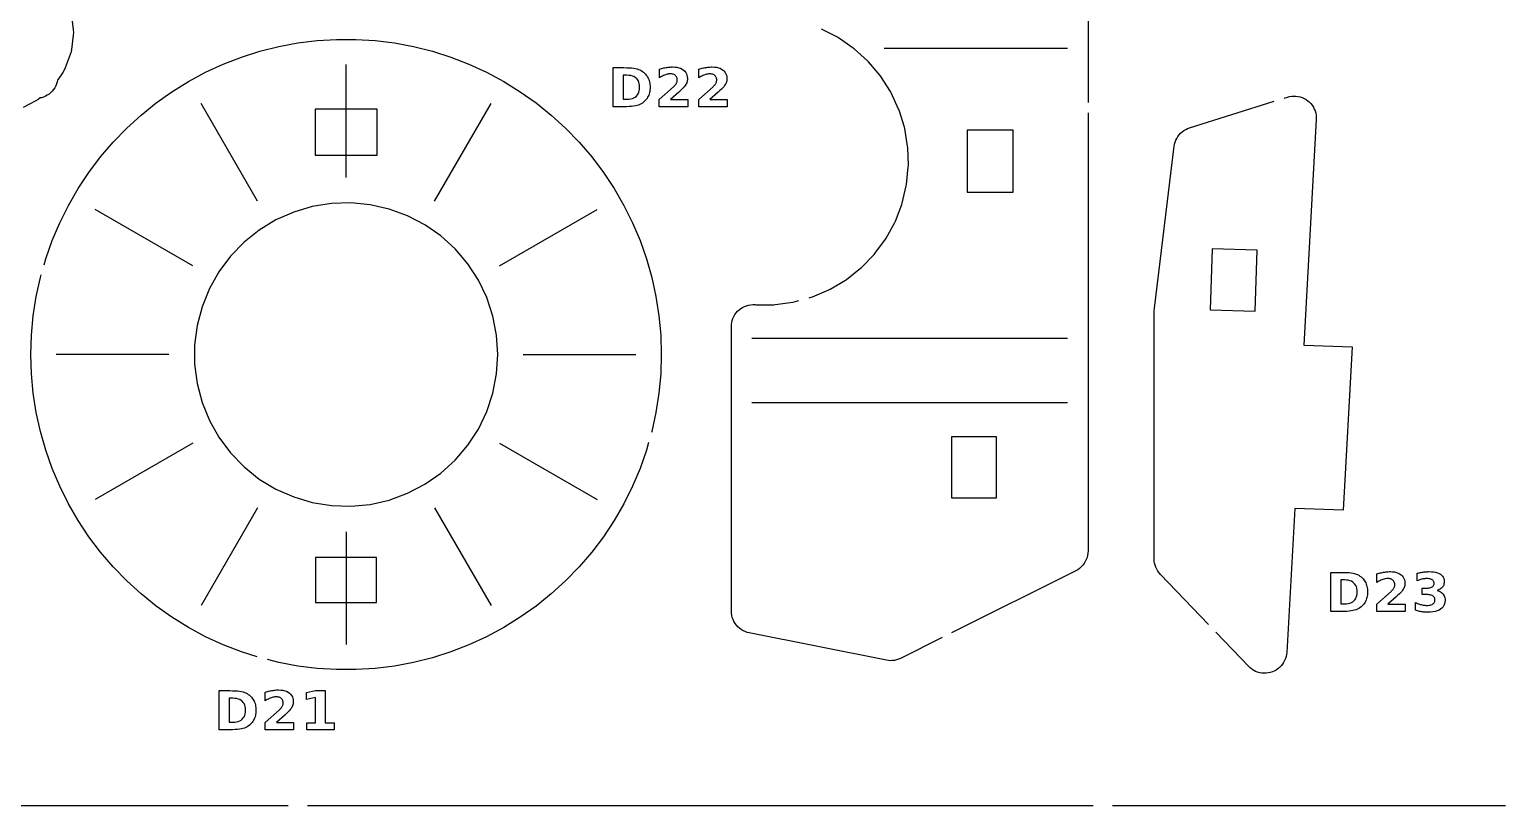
# Model space of a CAD drawing. Header units: millimetres. Extents: x 0 to 300, y 5 to 290.
# Drawn here: x 208.3 to 300, y 150 to 198.2 of the extents above; entities that cross this region are included whole.
import ezdxf

# ---------------------------------------------------------------- set-up
doc = ezdxf.new("R2010")
doc.units = ezdxf.units.MM
for name, color, linetype in [('CUT', 1, 'CONTINUOUS'), ('ENGRAVE', 5, 'CONTINUOUS'), ('SCORE', 7, 'CONTINUOUS')]:
    doc.layers.add(name, color=color, linetype=linetype)

msp = doc.modelspace()

# ---------------------------------------------------------------- linework, layer by layer
at = {"layer": 'CUT', "color": 1}
for points in [[(274.075, 207.8147), (274.075, 193.6568)], [(210.9479, 199.0512), (211.0557, 198.1635), (211.0656, 198), (211.0557, 197.8365), (210.9479, 196.9488), (210.9184, 196.7877), (210.8697, 196.6314), (210.5526, 195.7953), (210.4854, 195.6459), (210.4006, 195.5057), (210.0948, 195.0627), (210.0866, 195.0494), (210.0606, 194.9269), (210.0207, 194.8003), (209.9688, 194.6782), (209.9054, 194.5617), (209.831, 194.4518), (209.7464, 194.3496), (209.6523, 194.256), (209.5497, 194.172), (209.4394, 194.0982), (209.3226, 194.0354), (209.2002, 193.9841), (209.0734, 193.9449), (209.0205, 193.934), (209.0053, 193.9299), (208.9066, 193.8513), (208.9054, 193.8529), (208.8776, 193.8311), (208.7374, 193.7464), (207.9456, 193.3308)], [(256.7519, 181.5209), (256.8881, 181.5582), (256.9653, 181.585), (257.9875, 182.0184), (258.0604, 182.0553), (259.0157, 182.6211), (259.0831, 182.6674), (259.9545, 183.3555), (260.0151, 183.4103), (260.787, 184.2084), (260.8398, 184.2708), (261.4984, 185.1647), (261.5424, 185.2336), (262.076, 186.2073), (262.1104, 186.2814), (262.5094, 187.3176), (262.5336, 187.3956), (262.791, 188.4757), (262.8046, 188.5563), (262.9157, 189.661), (262.9185, 189.7427), (262.8814, 190.8524), (262.8732, 190.9337), (262.6885, 192.0286), (262.6696, 192.1081), (262.3406, 193.1685), (262.3112, 193.2448), (261.8439, 194.252), (261.8046, 194.3236), (261.2071, 195.2595), (261.1587, 195.3253), (260.4418, 196.1732), (260.385, 196.2319), (259.5615, 196.9767), (259.4974, 197.0274), (258.582, 197.6558), (258.5117, 197.6974), (257.5207, 198.1982)], [(209.2424, 183.5697), (209.3461, 183.9342), (209.7468, 185.0713), (210.2168, 186.1816), (210.7542, 187.2608), (211.357, 188.3049), (212.0229, 189.3099), (212.7495, 190.2721), (213.5339, 191.1876), (214.3732, 192.0532), (215.2641, 192.8654), (216.2034, 193.6212), (217.1874, 194.3178), (218.2125, 194.9525), (219.2747, 195.5229), (220.3699, 196.0268), (221.4941, 196.4623), (222.643, 196.8278), (223.8123, 197.1218), (224.9974, 197.3434), (226.1938, 197.4915), (227.3972, 197.5658), (228.6028, 197.5658), (229.8062, 197.4915), (231.0026, 197.3434), (232.1877, 197.1218), (233.357, 196.8278), (234.5059, 196.4623), (235.6301, 196.0268), (236.7253, 195.5229), (237.7875, 194.9525), (238.8126, 194.3178), (239.7966, 193.6212), (240.7359, 192.8654), (241.6268, 192.0532), (242.4661, 191.1876), (243.2505, 190.2721), (243.9771, 189.3099), (244.643, 188.3049), (245.2458, 187.2608), (245.7832, 186.1816), (246.2532, 185.0713), (246.6539, 183.9342), (246.9838, 182.7746), (247.2417, 181.5969), (247.4267, 180.4055), (247.5379, 179.2051), (247.575, 178), (247.5379, 176.7949), (247.4267, 175.5945), (247.2417, 174.4031), (246.9838, 173.2254), (246.9664, 173.1641)], [(281.5631, 161.2269), (278.5682, 164.3492), (278.483, 164.4469), (278.4066, 164.5537), (278.3407, 164.6673), (278.2859, 164.7867), (278.2428, 164.9108), (278.2117, 165.0385), (278.1929, 165.1685), (278.1867, 165.2979), (278.1867, 180.7078), (278.1967, 180.8704), (279.4288, 190.9285), (279.4507, 191.0558), (279.485, 191.1823), (279.5312, 191.3049), (279.5888, 191.4226), (279.6574, 191.5343), (279.7363, 191.6389), (279.8248, 191.7355), (279.9221, 191.8233), (280.0273, 191.9014), (280.1395, 191.9691), (280.2576, 192.0259), (280.3789, 192.0705), (285.6263, 193.7223)], [(286.2463, 193.9175), (286.4656, 193.9865), (286.5923, 194.0198), (286.7233, 194.0409), (286.8557, 194.0493), (286.9884, 194.045), (287.12, 194.0278), (287.2493, 193.9981), (287.3752, 193.956), (287.4964, 193.902), (287.6119, 193.8365), (287.7205, 193.7602), (287.8212, 193.6738), (287.9132, 193.5781), (287.9955, 193.474), (288.0674, 193.3624), (288.1281, 193.2445), (288.1773, 193.1212), (288.2143, 192.9937), (288.2388, 192.8633), (288.2507, 192.7311), (288.2498, 192.6002), (287.4727, 178.571), (290.4712, 178.4773), (289.9097, 168.3399), (286.9112, 168.4336), (286.4167, 159.5066), (286.4031, 159.3761), (286.3767, 159.2458), (286.3377, 159.1187), (286.2867, 158.9959), (286.224, 158.8786), (286.1504, 158.7679), (286.0663, 158.6649), (285.9727, 158.5704), (285.8704, 158.4855), (285.7604, 158.4108), (285.6437, 158.3471), (285.5214, 158.2949), (285.3946, 158.2548), (285.2646, 158.2272), (285.1324, 158.2122), (284.9995, 158.2101), (284.867, 158.2208), (284.7361, 158.2442), (284.6081, 158.2802), (284.4841, 158.3284), (284.3655, 158.3884), (284.2531, 158.4595), (284.1481, 158.5411), (284.0529, 158.6313), (282.0131, 160.7578)], [(274.075, 193.0068), (274.075, 165.8016), (274.0681, 165.6653), (274.0473, 165.5285), (274.0129, 165.3945), (273.9652, 165.2647), (273.9046, 165.1403), (273.8319, 165.0226), (273.7477, 164.9128), (273.6529, 164.812), (273.5485, 164.7213), (273.4354, 164.6415), (273.3166, 164.5745), (265.6006, 160.7165)], [(222.4835, 159.223), (221.4941, 159.5377), (220.3699, 159.9732), (219.2747, 160.4771), (218.2125, 161.0475), (217.1874, 161.6822), (216.2034, 162.3788), (215.2641, 163.1346), (214.3732, 163.9468), (213.5339, 164.8124), (212.7495, 165.7279), (212.0229, 166.6901), (211.357, 167.6951), (210.7542, 168.7392), (210.2168, 169.8184), (209.7468, 170.9287), (209.3461, 172.0658), (209.0162, 173.2254), (208.7583, 174.4031), (208.5733, 175.5945), (208.4621, 176.7949), (208.425, 178), (208.4621, 179.2051), (208.5733, 180.4055), (208.7583, 181.5969), (209.0162, 182.7746), (209.0645, 182.9446)], [(265.0192, 160.4258), (262.4309, 159.1316), (262.3138, 159.0798), (262.1907, 159.0387), (262.0642, 159.0094), (261.9356, 158.9922), (261.8058, 158.9872), (261.6762, 158.9944), (261.5496, 159.0136), (253.0285, 160.7178), (252.8996, 160.7503), (252.7726, 160.7958), (252.6508, 160.8536), (252.5352, 160.923), (252.4269, 161.0034), (252.3271, 161.094), (252.2366, 161.194), (252.1563, 161.3023), (252.087, 161.418), (252.0294, 161.5399), (251.984, 161.6669), (251.9513, 161.7977), (251.9315, 161.9311), (251.925, 162.0639), (251.925, 179.7285), (251.9313, 179.859), (251.9504, 179.99), (251.9819, 180.1186), (252.0257, 180.2436), (252.0814, 180.3637), (252.1483, 180.478), (252.2259, 180.5853), (252.3134, 180.6846), (252.4101, 180.7751), (252.5151, 180.8558), (252.6273, 180.926), (252.7458, 180.9852), (252.8694, 181.0327), (252.997, 181.068), (253.1274, 181.0909), (253.2595, 181.1012), (253.39, 181.0988), (253.4448, 181.0951), (254.5552, 181.0951), (254.6367, 181.1006), (255.7371, 181.2485), (255.8172, 181.2648), (256.125, 181.3492)], [(246.7885, 172.5389), (246.6539, 172.0658), (246.2532, 170.9287), (245.7832, 169.8184), (245.2458, 168.7392), (244.643, 167.6951), (243.9771, 166.6901), (243.2505, 165.7279), (242.4661, 164.8124), (241.6268, 163.9468), (240.7359, 163.1346), (239.7966, 162.3788), (238.8126, 161.6822), (237.7875, 161.0475), (236.7253, 160.4771), (235.6301, 159.9732), (234.5059, 159.5377), (233.357, 159.1722), (232.1877, 158.8782), (231.0026, 158.6566), (229.8062, 158.5085), (228.6028, 158.4342), (227.3972, 158.4342), (226.1938, 158.5085), (224.9974, 158.6566), (223.8123, 158.8782), (223.1111, 159.0545)], [(175.6, 150), (224.4, 150)], [(225.6, 150), (274.4, 150)], [(275.6, 150), (300, 150)]]:
    msp.add_lwpolyline(points, dxfattribs=at)
for points in [[(226.075, 190.375), (229.925, 190.375), (229.925, 193.225), (226.075, 193.225), (226.075, 190.375)], [(269.425, 188.075), (269.425, 191.925), (266.575, 191.925), (266.575, 188.075), (269.425, 188.075)], [(237.1166, 180.3907), (236.736, 181.5368), (236.212, 182.6249), (235.5532, 183.6371), (234.7703, 184.5567), (233.8763, 185.3686), (232.8858, 186.0596), (231.815, 186.6182), (230.6816, 187.0353), (229.5042, 187.304), (228.3021, 187.42), (227.095, 187.3813), (225.9028, 187.1885), (224.745, 186.8449), (223.6406, 186.3561), (222.6079, 185.73), (221.6637, 184.977), (220.8235, 184.1095), (220.1011, 183.1416), (219.5085, 182.0893), (219.0553, 180.9698), (218.749, 179.8016), (218.5945, 178.6039), (218.5945, 177.3961), (218.749, 176.1984), (219.0553, 175.0302), (219.5085, 173.9107), (220.1011, 172.8584), (220.8235, 171.8905), (221.6637, 171.023), (222.6079, 170.27), (223.6406, 169.6439), (224.745, 169.1551), (225.9028, 168.8115), (227.095, 168.6187), (228.3021, 168.58), (229.5042, 168.696), (230.6816, 168.9647), (231.815, 169.3818), (232.8858, 169.9404), (233.8763, 170.6314), (234.7703, 171.4433), (235.5532, 172.3629), (236.212, 173.3751), (236.736, 174.4632), (237.1166, 175.6093), (237.3475, 176.7948), (237.4248, 178), (237.3475, 179.2052), (237.1166, 180.3907)], [(284.5754, 184.4844), (281.7867, 184.5716), (281.6683, 180.7834), (284.457, 180.6963), (284.5754, 184.4844)], [(265.605, 169.105), (268.395, 169.105), (268.395, 172.895), (265.605, 172.895), (265.605, 169.105)], [(226.105, 162.605), (229.895, 162.605), (229.895, 165.395), (226.105, 165.395), (226.105, 162.605)]]:
    msp.add_lwpolyline(points, close=True, dxfattribs=at)
at = {"layer": 'ENGRAVE', "color": 5}
for points in [[(245.4262, 195.8104), (245.5871, 195.8038), (245.7324, 195.7928), (245.8619, 195.7775), (245.9758, 195.7577), (246.0739, 195.7336), (246.1621, 195.7042), (246.246, 195.6688), (246.3256, 195.6272), (246.4009, 195.5795), (246.4719, 195.5258), (246.5386, 195.4659), (246.5932, 195.4097), (246.6428, 195.3507), (246.6876, 195.2889), (246.7274, 195.2243), (246.7624, 195.1569), (246.7925, 195.0866), (246.8179, 195.0134), (246.8387, 194.9371), (246.8548, 194.8576), (246.8663, 194.7749), (246.8732, 194.689), (246.8755, 194.6), (246.8732, 194.5099), (246.8663, 194.4232), (246.8548, 194.3398), (246.8387, 194.2596), (246.8179, 194.1828), (246.7925, 194.1093), (246.7624, 194.0388), (246.7274, 193.9712), (246.6876, 193.9064), (246.6428, 193.8445), (246.5932, 193.7854), (246.5386, 193.7292), (246.4714, 193.6693), (246.3997, 193.6156), (246.3238, 193.5679), (246.2435, 193.5263), (246.1589, 193.4908), (246.0699, 193.4615), (245.9711, 193.4374), (245.8572, 193.4176), (245.7281, 193.4023), (245.5838, 193.3913), (245.4243, 193.3847), (245.2496, 193.3825), (244.5888, 193.3825), (244.5888, 195.8125), (245.2496, 195.8125), (245.4262, 195.8104)], [(245.44, 193.8562), (245.563, 193.8615), (245.6759, 193.8773), (245.7787, 193.9038), (245.8715, 193.9408), (245.9542, 193.9884), (246.0267, 194.0466), (246.0887, 194.1149), (246.1393, 194.1927), (246.1787, 194.2802), (246.2069, 194.3772), (246.2238, 194.4838), (246.2294, 194.6), (246.2238, 194.7156), (246.207, 194.8217), (246.1789, 194.9182), (246.1397, 195.0051), (246.0892, 195.0824), (246.0276, 195.1501), (245.9552, 195.2078), (245.8726, 195.255), (245.7798, 195.2917), (245.6767, 195.3179), (245.5635, 195.3337), (245.44, 195.3389), (245.2154, 195.3389), (245.2154, 193.8562), (245.44, 193.8562)], [(249.2127, 193.3825), (247.4467, 193.3825), (247.4467, 193.8431), (248.3337, 194.626), (248.3716, 194.6617), (248.4061, 194.6971), (248.4371, 194.7322), (248.4647, 194.7671), (248.4888, 194.8017), (248.5095, 194.836), (248.5269, 194.8704), (248.5412, 194.9053), (248.5523, 194.9406), (248.5602, 194.9763), (248.5649, 195.0125), (248.5665, 195.0492), (248.5633, 195.1043), (248.5537, 195.1557), (248.5378, 195.2034), (248.5155, 195.2474), (248.4868, 195.2877), (248.4517, 195.3243), (248.4114, 195.3561), (248.3668, 195.3821), (248.3181, 195.4024), (248.2651, 195.4169), (248.2079, 195.4255), (248.1466, 195.4284), (248.097, 195.4267), (248.0458, 195.4215), (247.9932, 195.4128), (247.939, 195.4006), (247.8832, 195.3849), (247.8259, 195.3658), (247.7672, 195.3432), (247.7071, 195.3172), (247.6457, 195.2879), (247.5829, 195.2551), (247.5187, 195.2189), (247.4532, 195.1794), (247.4532, 195.7133), (247.5236, 195.7357), (247.5937, 195.7562), (247.6636, 195.7749), (247.7332, 195.7918), (247.8025, 195.8067), (247.8715, 195.8199), (247.9402, 195.8311), (248.0084, 195.8402), (248.0762, 195.8473), (248.1435, 195.8524), (248.2104, 195.8555), (248.2768, 195.8565), (248.4168, 195.8512), (248.546, 195.8352), (248.6644, 195.8085), (248.7719, 195.7711), (248.8687, 195.7231), (248.9547, 195.6644), (249.0285, 195.5962), (249.089, 195.5196), (249.136, 195.4345), (249.1695, 195.3411), (249.1897, 195.2392), (249.1964, 195.129), (249.1935, 195.0635), (249.185, 194.9996), (249.1707, 194.9371), (249.1508, 194.8761), (249.1252, 194.8167), (249.0938, 194.7587), (249.0534, 194.6982), (249.0003, 194.6313), (248.9347, 194.5579), (248.8566, 194.478), (248.7658, 194.3917), (248.6625, 194.2989), (248.1433, 193.8431), (249.2127, 193.8431), (249.2127, 193.3825)], [(251.6653, 193.3825), (249.8994, 193.3825), (249.8994, 193.8431), (250.7864, 194.626), (250.8243, 194.6617), (250.8588, 194.6971), (250.8898, 194.7322), (250.9173, 194.7671), (250.9415, 194.8017), (250.9622, 194.836), (250.9796, 194.8704), (250.9938, 194.9053), (251.0049, 194.9406), (251.0128, 194.9763), (251.0176, 195.0125), (251.0192, 195.0492), (251.016, 195.1043), (251.0064, 195.1557), (250.9905, 195.2034), (250.9682, 195.2474), (250.9395, 195.2877), (250.9044, 195.3243), (250.8641, 195.3561), (250.8195, 195.3821), (250.7708, 195.4024), (250.7178, 195.4169), (250.6606, 195.4255), (250.5992, 195.4284), (250.5496, 195.4267), (250.4985, 195.4215), (250.4458, 195.4128), (250.3916, 195.4006), (250.3359, 195.3849), (250.2786, 195.3658), (250.2199, 195.3432), (250.1598, 195.3172), (250.0983, 195.2879), (250.0355, 195.2551), (249.9714, 195.2189), (249.9059, 195.1794), (249.9059, 195.7133), (249.9763, 195.7357), (250.0464, 195.7562), (250.1162, 195.7749), (250.1858, 195.7918), (250.2551, 195.8067), (250.3242, 195.8199), (250.3929, 195.8311), (250.4611, 195.8402), (250.5288, 195.8473), (250.5962, 195.8524), (250.663, 195.8555), (250.7294, 195.8565), (250.8694, 195.8512), (250.9986, 195.8352), (251.117, 195.8085), (251.2246, 195.7711), (251.3214, 195.7231), (251.4073, 195.6644), (251.4812, 195.5962), (251.5416, 195.5196), (251.5886, 195.4345), (251.6222, 195.3411), (251.6423, 195.2392), (251.649, 195.129), (251.6462, 195.0635), (251.6377, 194.9996), (251.6234, 194.9371), (251.6035, 194.8761), (251.5778, 194.8167), (251.5465, 194.7587), (251.506, 194.6982), (251.453, 194.6313), (251.3874, 194.5579), (251.3092, 194.478), (251.2185, 194.3917), (251.1152, 194.2989), (250.596, 193.8431), (251.6653, 193.8431), (251.6653, 193.3825)], [(290.146, 164.4665), (290.2913, 164.4556), (290.4208, 164.4402), (290.5347, 164.4205), (290.6328, 164.3964), (290.721, 164.367), (290.8049, 164.3315), (290.8845, 164.29), (290.9598, 164.2423), (291.0308, 164.1885), (291.0975, 164.1286), (291.1521, 164.0724), (291.2017, 164.0134), (291.2465, 163.9516), (291.2863, 163.887), (291.3213, 163.8196), (291.3514, 163.7494), (291.3768, 163.6762), (291.3976, 163.5998), (291.4137, 163.5203), (291.4252, 163.4376), (291.4321, 163.3518), (291.4344, 163.2627), (291.4321, 163.1727), (291.4252, 163.086), (291.4137, 163.0025), (291.3976, 162.9224), (291.3768, 162.8455), (291.3514, 162.772), (291.3213, 162.7015), (291.2863, 162.6339), (291.2465, 162.5692), (291.2017, 162.5073), (291.1521, 162.4482), (291.0975, 162.392), (291.0303, 162.3321), (290.9586, 162.2783), (290.8827, 162.2306), (290.8024, 162.1891), (290.7178, 162.1536), (290.6288, 162.1242), (290.53, 162.1001), (290.4161, 162.0804), (290.287, 162.065), (290.1427, 162.0541), (289.9832, 162.0475), (289.8085, 162.0453), (289.1477, 162.0453), (289.1477, 164.4753), (289.8085, 164.4753), (289.9851, 164.4731), (290.146, 164.4665)], [(293.7716, 162.0453), (292.0056, 162.0453), (292.0056, 162.5059), (292.8926, 163.2888), (292.9305, 163.3244), (292.965, 163.3598), (292.996, 163.395), (293.0236, 163.4298), (293.0477, 163.4644), (293.0684, 163.4987), (293.0858, 163.5331), (293.1001, 163.568), (293.1112, 163.6033), (293.1191, 163.6391), (293.1238, 163.6753), (293.1254, 163.712), (293.1222, 163.7671), (293.1126, 163.8185), (293.0967, 163.8662), (293.0744, 163.9102), (293.0457, 163.9504), (293.0106, 163.987), (292.9703, 164.0188), (292.9257, 164.0449), (292.877, 164.0651), (292.824, 164.0796), (292.7668, 164.0883), (292.7055, 164.0912), (292.6559, 164.0894), (292.6047, 164.0842), (292.5521, 164.0755), (292.4979, 164.0633), (292.4421, 164.0477), (292.3848, 164.0285), (292.3261, 164.0059), (292.266, 163.98), (292.2046, 163.9506), (292.1418, 163.9178), (292.0776, 163.8817), (292.0121, 163.8422), (292.0121, 164.376), (292.0825, 164.3984), (292.1526, 164.419), (292.2225, 164.4377), (292.2921, 164.4545), (292.3614, 164.4695), (292.4304, 164.4826), (292.4991, 164.4938), (292.5673, 164.503), (292.6351, 164.5101), (292.7024, 164.5152), (292.7693, 164.5182), (292.8357, 164.5192), (292.9757, 164.5139), (293.1049, 164.4979), (293.2233, 164.4712), (293.3308, 164.4339), (293.4276, 164.3859), (293.5136, 164.3272), (293.5874, 164.259), (293.6479, 164.1823), (293.6949, 164.0973), (293.7284, 164.0038), (293.7486, 163.902), (293.7553, 163.7917), (293.7524, 163.7263), (293.7439, 163.6623), (293.7296, 163.5998), (293.7097, 163.5389), (293.6841, 163.4794), (293.6527, 163.4214), (293.6123, 163.361), (293.5592, 163.294), (293.4936, 163.2206), (293.4155, 163.1408), (293.3247, 163.0544), (293.2214, 162.9616), (292.7022, 162.5059), (293.7716, 162.5059), (293.7716, 162.0453)], [(295.826, 163.3317), (295.8981, 163.3028), (295.9636, 163.2686), (296.0226, 163.2293), (296.075, 163.1847), (296.1209, 163.135), (296.1599, 163.0802), (296.1919, 163.0208), (296.2167, 162.9565), (296.2344, 162.8876), (296.2451, 162.8139), (296.2486, 162.7354), (296.241, 162.6198), (296.2179, 162.5138), (296.1795, 162.4174), (296.1257, 162.3307), (296.0565, 162.2536), (295.9719, 162.1861), (295.8727, 162.1286), (295.7593, 162.0816), (295.6318, 162.0451), (295.4902, 162.019), (295.3345, 162.0033), (295.1647, 161.9981), (295.1022, 161.9989), (295.0398, 162.0014), (294.9773, 162.0056), (294.9147, 162.0115), (294.8521, 162.019), (294.7895, 162.0282), (294.7269, 162.0391), (294.6646, 162.0516), (294.6025, 162.0658), (294.5406, 162.0817), (294.479, 162.0993), (294.4176, 162.1185), (294.4176, 162.6019), (294.4761, 162.5738), (294.5345, 162.5481), (294.5928, 162.5248), (294.6509, 162.5039), (294.7089, 162.4854), (294.7667, 162.4693), (294.8243, 162.4556), (294.8816, 162.4444), (294.9386, 162.4357), (294.9953, 162.4295), (295.0516, 162.4258), (295.1077, 162.4245), (295.1875, 162.4269), (295.2608, 162.4341), (295.3276, 162.4461), (295.388, 162.4629), (295.4419, 162.4844), (295.4894, 162.5108), (295.5299, 162.5416), (295.5631, 162.5766), (295.5888, 162.6158), (295.6073, 162.6591), (295.6183, 162.7065), (295.622, 162.7582), (295.6182, 162.8113), (295.6069, 162.8599), (295.588, 162.904), (295.5616, 162.9437), (295.5276, 162.9789), (295.4861, 163.0096), (295.4372, 163.0357), (295.3811, 163.0571), (295.3178, 163.0737), (295.2474, 163.0856), (295.1697, 163.0927), (295.0849, 163.0951), (294.8342, 163.0951), (294.8342, 163.4987), (295.0979, 163.4987), (295.1732, 163.5008), (295.2419, 163.507), (295.3038, 163.5172), (295.3591, 163.5316), (295.4076, 163.5502), (295.4495, 163.5728), (295.4848, 163.5996), (295.5137, 163.6308), (295.5362, 163.6662), (295.5522, 163.7059), (295.5618, 163.7499), (295.565, 163.7982), (295.5619, 163.8431), (295.5526, 163.8845), (295.537, 163.9223), (295.5151, 163.9566), (295.4871, 163.9874), (295.4527, 164.0147), (295.4127, 164.0381), (295.3676, 164.0572), (295.3172, 164.0721), (295.2618, 164.0827), (295.2011, 164.0891), (295.1354, 164.0912), (295.0848, 164.0902), (295.0341, 164.0874), (294.9832, 164.0826), (294.9321, 164.076), (294.8808, 164.0674), (294.8294, 164.057), (294.7779, 164.0447), (294.7265, 164.0306), (294.6751, 164.0147), (294.6239, 163.997), (294.5728, 163.9774), (294.5217, 163.9561), (294.5217, 164.4151), (294.5835, 164.4317), (294.6451, 164.4469), (294.7065, 164.4606), (294.7677, 164.4729), (294.8287, 164.4838), (294.8896, 164.4932), (294.9502, 164.5012), (295.0104, 164.5077), (295.0703, 164.5127), (295.1297, 164.5163), (295.1889, 164.5185), (295.2477, 164.5192), (295.3989, 164.5149), (295.5369, 164.502), (295.6617, 164.4804), (295.7732, 164.4502), (295.8715, 164.4113), (295.9565, 164.3638), (296.0283, 164.3076), (296.0871, 164.2427), (296.1329, 164.1691), (296.1655, 164.0868), (296.1851, 163.9957), (296.1917, 163.8959), (296.1886, 163.8269), (296.1792, 163.7623), (296.1636, 163.702), (296.1418, 163.6459), (296.1137, 163.5942), (296.0794, 163.5467), (296.0389, 163.5037), (295.9926, 163.4651), (295.9402, 163.431), (295.8819, 163.4014), (295.8176, 163.3762), (295.7473, 163.3555), (295.826, 163.3317)], [(290.1219, 162.5242), (290.2348, 162.5401), (290.3376, 162.5665), (290.4304, 162.6036), (290.5131, 162.6512), (290.5856, 162.7093), (290.6476, 162.7776), (290.6982, 162.8555), (290.7376, 162.9429), (290.7658, 163.0399), (290.7827, 163.1465), (290.7883, 163.2627), (290.7827, 163.3784), (290.7659, 163.4844), (290.7378, 163.5809), (290.6986, 163.6678), (290.6481, 163.7451), (290.5865, 163.8129), (290.5141, 163.8706), (290.4315, 163.9178), (290.3387, 163.9545), (290.2356, 163.9807), (290.1224, 163.9964), (289.9989, 164.0017), (289.7743, 164.0017), (289.7743, 162.5189), (289.9989, 162.5189), (290.1219, 162.5242)], [(220.9511, 157.128), (221.112, 157.1214), (221.2573, 157.1105), (221.3868, 157.0951), (221.5007, 157.0754), (221.5989, 157.0512), (221.6871, 157.0219), (221.771, 156.9864), (221.8506, 156.9448), (221.9259, 156.8972), (221.9969, 156.8434), (222.0636, 156.7835), (222.1181, 156.7273), (222.1677, 156.6683), (222.2125, 156.6065), (222.2524, 156.5419), (222.2874, 156.4745), (222.3175, 156.4043), (222.3428, 156.3311), (222.3636, 156.2547), (222.3797, 156.1752), (222.3913, 156.0925), (222.3982, 156.0066), (222.4005, 155.9176), (222.3982, 155.8276), (222.3913, 155.7408), (222.3797, 155.6574), (222.3636, 155.5773), (222.3428, 155.5004), (222.3175, 155.4269), (222.2874, 155.3564), (222.2524, 155.2888), (222.2125, 155.2241), (222.1677, 155.1621), (222.1181, 155.1031), (222.0636, 155.0469), (221.9963, 154.987), (221.9247, 154.9332), (221.8487, 154.8855), (221.7684, 154.8439), (221.6838, 154.8085), (221.5948, 154.7791), (221.4961, 154.755), (221.3821, 154.7353), (221.253, 154.7199), (221.1087, 154.7089), (220.9492, 154.7024), (220.7745, 154.7002), (220.1137, 154.7002), (220.1137, 157.1302), (220.7745, 157.1302), (220.9511, 157.128)], [(224.7376, 154.7002), (222.9716, 154.7002), (222.9716, 155.1608), (223.8587, 155.9437), (223.8966, 155.9793), (223.931, 156.0147), (223.962, 156.0499), (223.9896, 156.0847), (224.0138, 156.1193), (224.0345, 156.1536), (224.0519, 156.188), (224.0661, 156.2229), (224.0772, 156.2582), (224.0851, 156.294), (224.0898, 156.3302), (224.0914, 156.3668), (224.0882, 156.422), (224.0787, 156.4734), (224.0627, 156.5211), (224.0404, 156.565), (224.0117, 156.6053), (223.9767, 156.6419), (223.9363, 156.6737), (223.8918, 156.6998), (223.843, 156.72), (223.7901, 156.7345), (223.7329, 156.7432), (223.6715, 156.7461), (223.6219, 156.7443), (223.5708, 156.7391), (223.5181, 156.7304), (223.4639, 156.7182), (223.4082, 156.7026), (223.3509, 156.6834), (223.2921, 156.6608), (223.2321, 156.6349), (223.1706, 156.6055), (223.1078, 156.5727), (223.0437, 156.5366), (222.9781, 156.497), (222.9781, 157.0309), (223.0485, 157.0533), (223.1187, 157.0739), (223.1885, 157.0925), (223.2581, 157.1094), (223.3274, 157.1244), (223.3964, 157.1375), (223.4651, 157.1487), (223.5333, 157.1579), (223.6011, 157.165), (223.6684, 157.1701), (223.7353, 157.1731), (223.8017, 157.1741), (223.9417, 157.1688), (224.0709, 157.1528), (224.1893, 157.1261), (224.2969, 157.0888), (224.3936, 157.0408), (224.4796, 156.9821), (224.5535, 156.9139), (224.6139, 156.8372), (224.6609, 156.7522), (224.6945, 156.6587), (224.7146, 156.5569), (224.7213, 156.4466), (224.7185, 156.3811), (224.7099, 156.3172), (224.6957, 156.2547), (224.6757, 156.1938), (224.6501, 156.1343), (224.6188, 156.0763), (224.5783, 156.0158), (224.5253, 155.9489), (224.4597, 155.8755), (224.3815, 155.7956), (224.2908, 155.7093), (224.1875, 155.6165), (223.6683, 155.1608), (224.7376, 155.1608), (224.7376, 154.7002)], [(226.1046, 156.7038), (225.5366, 156.5866), (225.5366, 157.013), (226.1014, 157.1302), (226.6971, 157.1302), (226.6971, 155.1331), (227.2505, 155.1331), (227.2505, 154.7002), (225.5513, 154.7002), (225.5513, 155.1331), (226.1046, 155.1331), (226.1046, 156.7038)], [(220.9649, 155.1738), (221.0879, 155.1791), (221.2008, 155.195), (221.3037, 155.2214), (221.3964, 155.2584), (221.4791, 155.306), (221.5517, 155.3642), (221.6136, 155.4325), (221.6643, 155.5104), (221.7037, 155.5978), (221.7318, 155.6948), (221.7487, 155.8014), (221.7543, 155.9176), (221.7487, 156.0333), (221.7319, 156.1393), (221.7039, 156.2358), (221.6646, 156.3227), (221.6142, 156.4), (221.5525, 156.4678), (221.4801, 156.5254), (221.3975, 156.5726), (221.3047, 156.6094), (221.2017, 156.6356), (221.0884, 156.6513), (220.9649, 156.6566), (220.7403, 156.6566), (220.7403, 155.1738), (220.9649, 155.1738)]]:
    msp.add_lwpolyline(points, close=True, dxfattribs=at)
at = {"layer": 'SCORE', "color": 7}
for points in [[(272.8, 197), (261.4123, 197)], [(228, 189), (228, 196)], [(222.5, 187.5263), (219, 193.5885)], [(233.5, 187.5263), (237, 193.5885)], [(218.4737, 183.5), (212.4115, 187)], [(237.5263, 183.5), (243.5885, 187)], [(272.8, 179), (253.2, 179)], [(217, 178), (210, 178)], [(239, 178), (246, 178)], [(272.8, 175), (253.2, 175)], [(218.4737, 172.5), (212.4115, 169)], [(237.5263, 172.5), (243.5885, 169)], [(222.5, 168.4737), (219, 162.4115)], [(233.5, 168.4737), (237, 162.4115)], [(228, 167), (228, 160)]]:
    msp.add_lwpolyline(points, dxfattribs=at)

doc.saveas('drawing.dxf')
